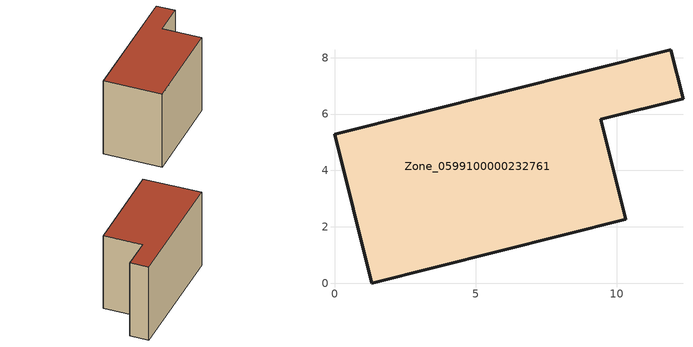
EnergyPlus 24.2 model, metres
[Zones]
Zone_0599100000232761
 floor ground (C_G): 1.32,0 0,5.29 11.93,8.28 12.36,6.55 9.44,5.82 10.32,2.27 z0
 wall outside (C_F): 12.36,6.55 11.93,8.28 0,5.29 1.32,0 10.32,2.27 9.44,5.82 12.36,6.55 z0:7.6
 roof outside (C_R): 10.32,2.27 9.44,5.82 12.36,6.55 11.93,8.28 0,5.29 1.32,0 z7.6
[BUILDING]
Pand.0599100000232761: North Axis=0; Terrain=City; Loads Convergence Tolerance Value=0.04; Temperature Convergence Tolerance Value=0.4; Solar Distribution=FullExterior; Maximum Number of Warmup Days=25; Minimum Number of Warmup Days=1
[Site:Location]
Rotterdam.The.Hague.AP_ZH_NLD Design_Conditions: Latitude=51.96; Longitude=4.45; Time Zone=1; Elevation=-4.5
[SITE:GROUNDTEMPERATURE:BUILDINGSURFACE]
18, 18, 18, 18, 18, 18, 18, 18, 18, 18, 18, 18
[MATERIAL] Thermal Absorptance=0.9; Solar Absorptance=0.7; Visible Absorptance=0.7
Name | Roughness | Thickness | Conductivity | Density | Specific Heat
G.TI.1975-1991 | MediumSmooth | 0.15 | 0.288461 | 540 | 1210
F.TI.1975-1991 | Rough | 0.3 | 0.230769 | 1920 | 840
R.TI.1975-1991 | MediumRough | 0.2 | 0.153846 | 1500 | 1000
[CONSTRUCTION]
C_G: G.TI.1975-1991
C_F: F.TI.1975-1991
C_R: R.TI.1975-1991
[ZONE]
Zone_0599100000232761: Type=1; Multiplier=1; Ceiling Height=Autocalculate; Volume=Autocalculate; Floor Area=autocalculate; Part of Total Floor Area=Yes
[ZONEINFILTRATION:DESIGNFLOWRATE]
Infil_Zone_0599100000232761: Zone or ZoneList or Space or SpaceList=Zone_0599100000232761; Schedule=AlwaysOn; Design Flow Rate Calculation Method=Flow/Area; Flow Rate per Floor Area=0.003; Constant Term Coefficient=1; Temperature Term Coefficient=0; Velocity Term Coefficient=0; Velocity Squared Term Coefficient=0
[HVACTEMPLATE:ZONE:IDEALLOADSAIRSYSTEM]
Zone_0599100000232761: Maximum Heating Supply Air Temperature=50; Minimum Cooling Supply Air Temperature=13; Maximum Heating Supply Air Humidity Ratio=0.0156; Minimum Cooling Supply Air Humidity Ratio=0.0077; Heating Limit=NoLimit; Cooling Limit=NoLimit; Dehumidification Control Type=ConstantSensibleHeatRatio; Cooling Sensible Heat Ratio=0.7; Dehumidification Setpoint=60; Humidification Control Type=None; Humidification Setpoint=30; Outdoor Air Method=None; Outdoor Air Flow Rate per Person=0.00944; Outdoor Air Flow Rate per Zone Floor Area=0; Outdoor Air Flow Rate per Zone=0; Demand Controlled Ventilation Type=None; Outdoor Air Economizer Type=NoEconomizer; Heat Recovery Type=None; Sensible Heat Recovery Effectiveness=0.7; Latent Heat Recovery Effectiveness=0.65
[ZONECONTROL:THERMOSTAT]
ThermostatControl_Zone_0599100000232761: Zone or ZoneList=Zone_0599100000232761; Control Type Schedule=DualSetpointControlType; Control 1=Thermostat_Zone_0599100000232761; Temperature Difference Between Cutout And Setpoint=0
[THERMOSTATSETPOINT:DUALSETPOINT]
Thermostat_Zone_0599100000232761: Heating Setpoint Temperature Schedule=HeatingSetpoint_Zone_0599100000232761; Cooling Setpoint Temperature Schedule=CoolingSetpoint_Zone_0599100000232761
[SCHEDULE:COMPACT]
HeatingSetpoint_Zone_0599100000232761: Through: 12/31, For: AllDays, Until: 24:00, 21
CoolingSetpoint_Zone_0599100000232761: Through: 12/31, For: AllDays, Until: 24:00, 24
DualSetpointControlType: Through: 12/31, For: AllDays, Until: 24:00, 4
AlwaysOn: Through: 12/31, For: AllDays, Until: 24:00, 1
